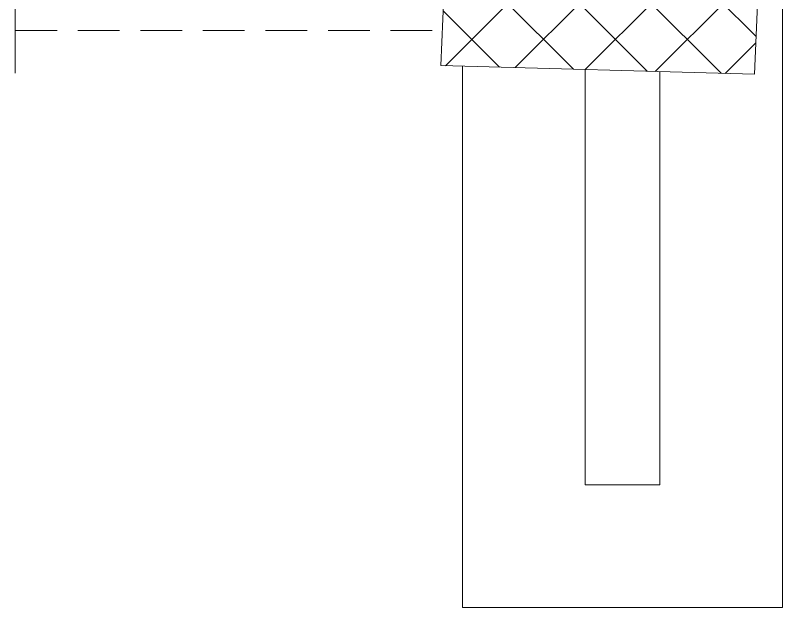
# Model space of a CAD drawing. Header units: inches. Extents: x -12418 to 57169, y -29325 to 19878.
# Drawn here: x 47610 to 49048, y -14097 to -12987 of the extents above; entities that cross this region are included whole.
import ezdxf

# ---------------------------------------------------------------- set-up
doc = ezdxf.new("R2010")
doc.units = ezdxf.units.IN
doc.header["$LTSCALE"] = 25
doc.header["$MEASUREMENT"] = 0
doc.linetypes.add('00-Ground Floor$0$HIDDEN2', pattern=[0.1875, 0.125, -0.0625])
doc.layers.get('0').update_dxf_attribs({"color": 8})
for name, color, linetype, lineweight in [('00-Ground Floor$0$C-HYDR-CTCH', 251, 'Continuous', 5), ('00-Ground Floor$0$Hatch', 254, 'Continuous', 5), ('00-Ground Floor$0$Proj', 251, 'Continuous', 5), ('00-Ground Floor$0$Walls', 251, 'Continuous', 5)]:
    doc.layers.add(name, color=color, linetype=linetype, lineweight=lineweight)

# ---------------------------------------------------------------- blocks, each defined once
blk = doc.blocks.new('00-Ground Floor')
at = {"layer": '00-Ground Floor$0$Hatch'}
h = blk.add_hatch(dxfattribs=at)
h.set_pattern_fill('ANSI37', color=256, scale=30)
h.set_pattern_definition([(45, (-1981.42, -13099.68), (-67.35192, 67.35192), []), (135, (-1981.42, -13099.68), (-67.35192, -67.35192), [])])
h.paths.add_polyline_path([(48971.2, 8818.2), (48367.3, 8810.1), (48371.2, 8521.7), (48975.1, 8529.8)])
h.paths.add_polyline_path([(41810.5, 8810.5), (41227, 8805), (41207, 8513.7), (41790.5, 8519.1)])
h.paths.add_polyline_path([(27433.5, 8803.1), (26834.4, 8799), (26828.7, 8506), (27427.8, 8510)])
h.paths.add_polyline_path([(34618.7, 8805.3), (34017.5, 8797.8), (34009.3, 8512.1), (34610.5, 8519.6)])
h.paths.add_polyline_path([(20214.3, 8812.4), (19607.8, 8790.5), (19622.4, 8498), (20228.8, 8519.8)])
h.paths.add_polyline_path([(13477.7, 8802), (12255.7, 8825.9), (12249.3, 8529.8), (13471.3, 8505.8)])
h.paths.add_polyline_path([(13491.8, 1601.9), (12276.8, 1586.2), (12263.3, 1293.7), (13478.3, 1309.4)])
h.paths.add_polyline_path([(13465.7, -5591.3), (12262.6, -5607.3), (12256.9, -5900.3), (13460, -5884.3)])
h.paths.add_polyline_path([(13484.2, -12790), (12287.5, -12801.4), (12290.4, -13095.9), (13487, -13084.4)])
h.paths.add_polyline_path([(5849.2, -12787.9), (5245.6, -12791.6), (5256.3, -13077.1), (5859.8, -13073.4)])
h.paths.add_polyline_path([(5833.8, -5589.9), (5236.9, -5588.3), (5236.8, -5889.5), (5833.6, -5891)])
h.paths.add_polyline_path([(5843.6, 1599.7), (5224.3, 1600.9), (5213.7, 1298), (5833, 1296.7)])
h.paths.add_polyline_path([(5820.3, 8779.1), (5219.7, 8793.5), (5216, 8503.9), (5816.7, 8489.4)])
h.paths.add_polyline_path([(-1378.8, 8777.2), (-1981.4, 8799.9), (-1979.5, 8511.6), (-1376.9, 8488.9)])
h.paths.add_polyline_path([(-1371.1, -5601.1), (-1973.1, -5608.1), (-1969.7, -5899.7), (-1367.7, -5892.7)])
h.paths.add_polyline_path([(-1353.5, -12795.7), (-1951.9, -12796.7), (-1947.1, -13097.4), (-1348.7, -13096.4)])
h.paths.add_polyline_path([(20233.2, -12782.5), (19627.5, -12795.4), (19633.2, -13096.6), (20238.9, -13083.7)])
h.paths.add_polyline_path([(20226.6, -5590), (19632.3, -5607.6), (19634.4, -5904.1), (20228.7, -5886.6)])
h.paths.add_polyline_path([(20217.9, 1618), (19619, 1610.4), (19623, 1310.2), (20221.9, 1317.9)])
h.paths.add_polyline_path([(27418.3, 1602.8), (26816.3, 1607.5), (26820.6, 1315.3), (27422.5, 1310.7)])
h.paths.add_polyline_path([(27422, -5579.9), (26818.1, -5597.5), (26831.6, -5897.5), (27431.7, -5876.5)])
h.paths.add_polyline_path([(27438.1, -12795.9), (26834.3, -12789.3), (26831.9, -13075), (27435.7, -13081.6)])
h.paths.add_polyline_path([(34636.6, -12785.4), (34039.3, -12800), (34048.3, -13099.7), (34645.6, -13085.1)])
h.paths.add_polyline_path([(34629.3, -5597.1), (34028, -5595.2), (34029.2, -5892.4), (34630.4, -5894.3)])
h.paths.add_polyline_path([(34592.8, 1606.7), (34012, 1611.4), (34031.7, 1321.6), (34612.5, 1316.9)])
h.paths.add_polyline_path([(41796.2, 1606), (41198.6, 1619.8), (41200.6, 1327.8), (41798.2, 1314.1)])
h.paths.add_polyline_path([(41797.2, -5592.6), (41228.8, -5600.2), (41230.6, -5894.3), (41799, -5886.7)])
h.paths.add_polyline_path([(41834.3, -12789.7), (41229, -12792.4), (41230.4, -13096.9), (41835.6, -13094.3)])
h.paths.add_polyline_path([(49008.5, -12790.2), (48420.5, -12774.1), (48407.3, -13081.4), (48995.3, -13097.4)])
h.paths.add_polyline_path([(48992.7, -5590.8), (48389.5, -5589.7), (48387.5, -5886.2), (48990.7, -5887.3)])
at = {"layer": '00-Ground Floor$0$C-HYDR-CTCH', "flags": 128}
blk.add_lwpolyline([(48407.3, -13081.4), (48420.5, -12774.1), (49008.5, -12790.2), (48995.3, -13097.4), (48407.3, -13081.4)], dxfattribs=at)
at = {"layer": '00-Ground Floor$0$Proj', "linetype": '00-Ground Floor$0$HIDDEN2', "ltscale": 25}
blk.add_line((47610.1, -13015.8), (48410.1, -13015.8), dxfattribs=at)
at = {"layer": '00-Ground Floor$0$Walls'}
for p, q in [((49047.9, -13097.4, 0), (49047.9, -11597.4, 0)), ((47610.1, -12865.8), (47610.1, -13095.8)), ((48677.9, -13088.8, 0), (48677.9, -13867.4, 0)), ((48817.9, -13867.4, 0), (48817.9, -13092.6, 0)), ((48677.9, -13867.4, 0), (48817.9, -13867.4, 0))]:
    blk.add_line(p, q, dxfattribs=at)
at = {"layer": '00-Ground Floor$0$Walls', "elevation": 0}
blk.add_lwpolyline([(48447.9, -13082.5), (48447.9, -14097.4), (49047.9, -14097.4), (49047.9, -13097.4)], dxfattribs=at)

msp = doc.modelspace()

# ---------------------------------------------------------------- block references
msp.add_blockref('00-Ground Floor', (0, 0))

doc.saveas('drawing.dxf')
